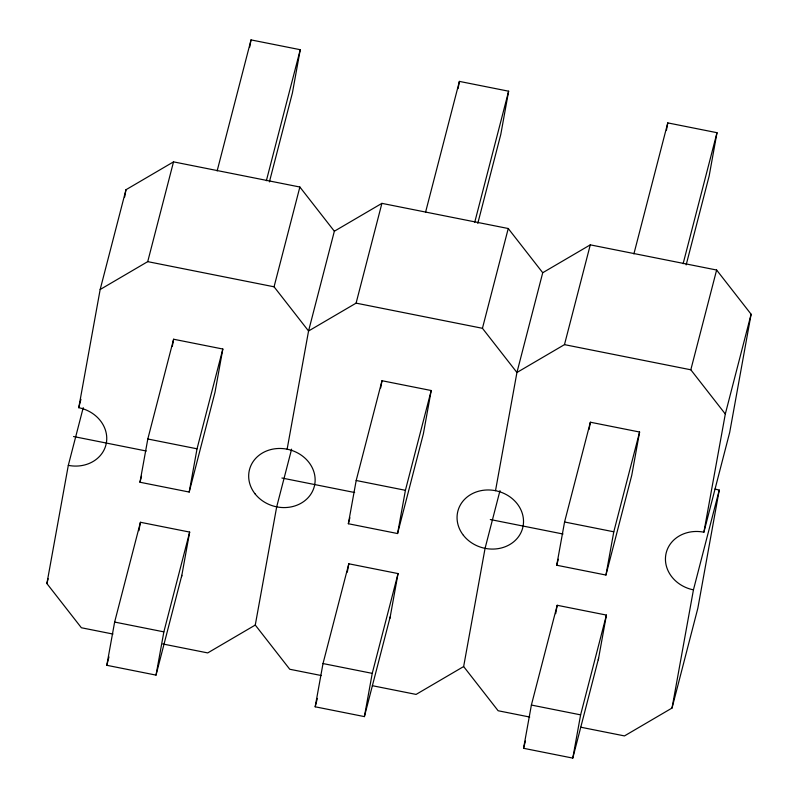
<?xml version="1.0" encoding="UTF-8"?>
<svg xmlns="http://www.w3.org/2000/svg" width="798" height="798" viewBox="0 0 798 798"><rect width="100%" height="100%" fill="white"/><g stroke="black" fill="none" stroke-linecap="round" stroke-linejoin="round"><path stroke-width="1.2" d="M112.967 634.051L81.376 627.757L46.892 583.557L68.309 465.354L83.231 407.658M68.309 465.354A33.476 29.277 14.5 0 0 106.343 443.06A33.476 29.277 14.5 0 0 78.753 407.698L100.169 289.504L125.974 189.734L173.525 161.864L299.868 187.021L334.352 231.23L308.557 331L287.13 449.194M124.658 197.036L125.974 189.734M181.824 575.328L156.019 675.108L106.802 665.303L114.633 622.061L140.438 522.281L189.665 532.086L181.555 576.844M139.969 482.241L147.81 439L173.615 339.23L222.832 349.025L215.001 392.267L189.196 492.047L139.969 482.241L141.525 476.236M138.912 530.69L140.438 522.281M172.308 346.432L173.615 339.23M249.714 47.112L251.021 39.9L300.248 49.705L292.407 92.947L269.405 181.904M156.019 675.108L163.859 631.866L189.665 532.086M189.196 492.047L197.036 448.805L222.832 349.025M321.345 675.547L289.754 669.253L255.27 625.053L276.687 506.85L291.609 449.154M390.202 616.824L364.397 716.604L315.18 706.799L323.01 663.557L348.816 563.787L398.042 573.582L389.933 618.34M348.347 523.737L356.187 480.496L381.993 380.726L431.219 390.521L423.379 433.773L397.574 533.543L348.347 523.737L349.903 517.732M347.29 572.186L348.816 563.787M380.686 387.928L381.993 380.726M458.092 88.608L459.399 81.396L508.625 91.201L500.785 134.443L477.783 223.4M364.397 716.604L372.237 673.362L398.042 573.582M397.574 533.543L405.414 490.301L431.219 390.521M529.722 717.043L498.132 710.749L463.648 666.549L485.064 548.356L499.987 490.65M495.508 490.7L516.934 372.496L542.73 272.726L590.281 244.856L716.624 270.023L751.108 314.222L729.691 432.416L703.886 532.196A33.476 29.277 14.5 0 0 665.851 554.49A33.476 29.277 14.5 0 0 693.442 589.852L672.026 708.045L624.475 735.916L580.745 727.207M598.58 658.32L572.784 758.1L523.558 748.295L531.388 705.053L557.194 605.283L606.42 615.078L598.31 659.836M556.725 565.243L564.565 521.992L590.37 422.222L639.597 432.027L631.757 475.269L605.951 575.039L556.725 565.243L558.281 559.228M555.677 613.692L557.194 605.283M589.064 429.424L590.37 422.222M666.47 130.104L667.776 122.892L717.003 132.697L709.163 175.939L686.16 264.896M572.784 758.1L580.615 714.858L606.42 615.078M605.951 575.039L613.792 531.797L639.597 432.027M703.886 532.196L725.312 414.002L751.108 314.222M715.008 488.975A33.476 29.277 14.5 0 0 719.247 490.072L697.831 608.266L672.026 708.045M78.753 407.698L80.927 399.289M46.892 583.557L48.129 578.74M100.169 289.504L147.72 261.634L173.525 161.864M217.136 170.932L251.021 39.9M106.802 665.303L108.977 656.884M266.362 180.737L300.248 49.705M725.312 414.002L690.819 369.793L564.475 344.636L516.934 372.496L482.441 328.297L356.098 303.14L308.557 331L274.063 286.801L299.868 187.021M356.098 303.14L381.903 203.36L508.246 228.517L542.73 272.726M425.514 212.428L459.399 81.396M315.18 706.799L317.355 698.39M474.74 222.233L508.625 91.201M482.441 328.297L508.246 228.517M564.475 344.636L590.281 244.856M633.891 253.924L667.776 122.892M523.558 748.295L525.423 741.083M683.118 263.729L717.003 132.697M690.819 369.793L716.624 270.023M693.442 589.852L719.247 490.072M334.352 231.23L381.903 203.36M255.27 625.053L207.719 652.914L162.772 643.966M463.648 666.549L416.097 694.41L372.367 685.701M147.72 261.634L274.063 286.801M147.81 439L197.036 448.805M356.187 480.496L405.414 490.301M564.565 521.992L613.792 531.797M73.536 436.526L146.263 451.01M281.913 478.022L354.641 492.516M490.291 519.528L563.019 534.012M114.633 622.061L163.859 631.866M323.01 663.557L372.237 673.362M531.388 705.053L580.615 714.858M255.011 493.792A33.476 29.277 14.5 0 0 312.257 491.797A33.476 29.277 14.5 0 0 278.462 448.486A33.476 29.277 14.5 0 0 255.011 493.792M463.389 535.288A33.476 29.277 14.5 0 0 520.635 533.293A33.476 29.277 14.5 0 0 486.84 489.982A33.476 29.277 14.5 0 0 463.389 535.288"/></g></svg>
